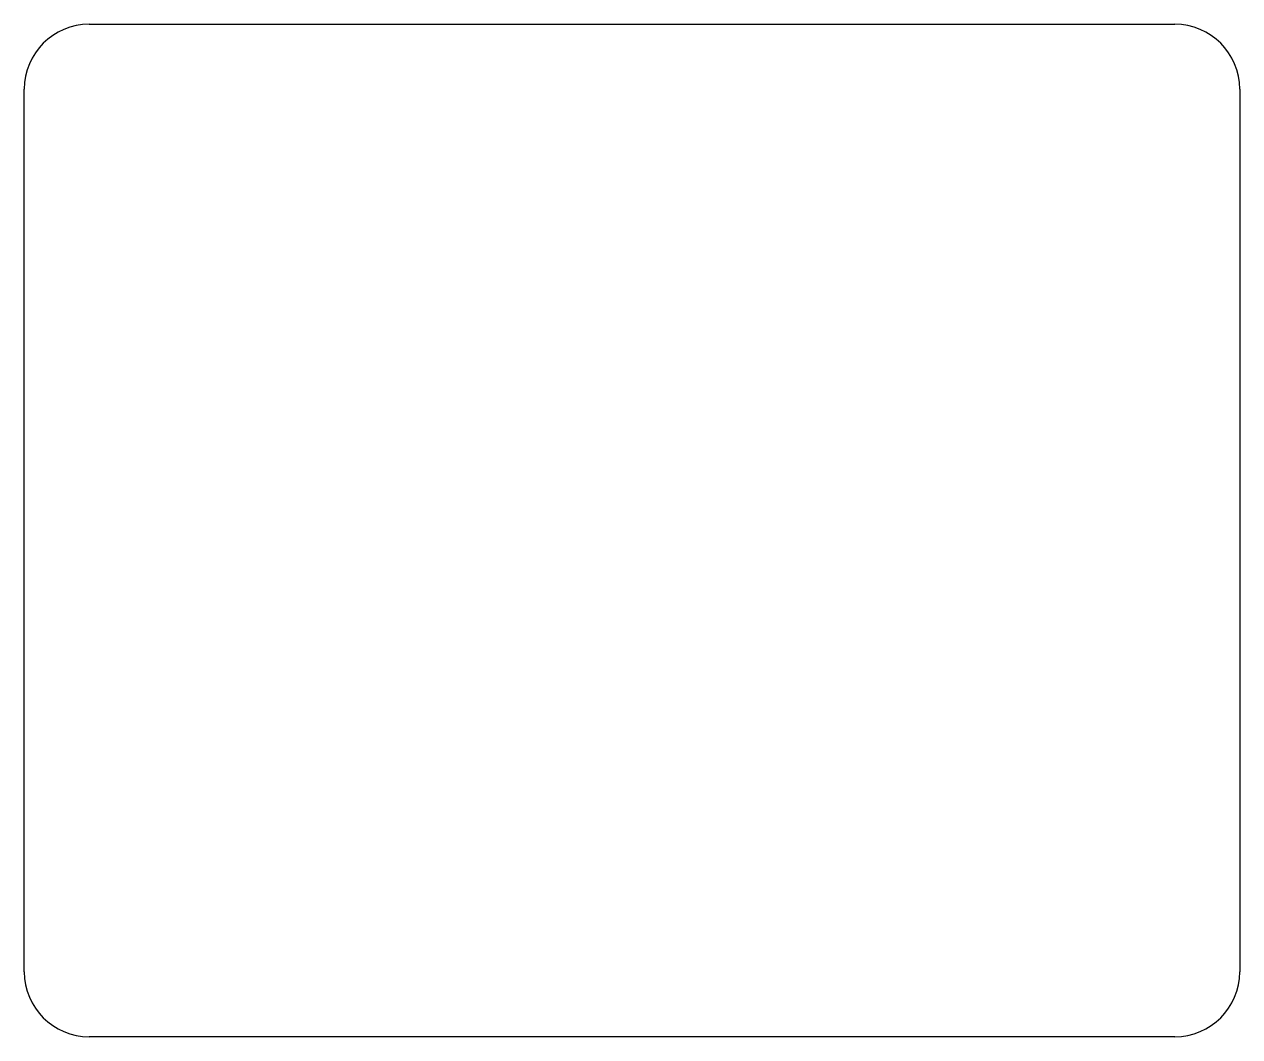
# Model space of a CAD drawing. Header units: millimetres. Extents: x 0 to 150, y 0 to 125.
import ezdxf

# ---------------------------------------------------------------- set-up
doc = ezdxf.new("R2010")
doc.units = ezdxf.units.MM
doc.layers.add('AUSSEN', color=7, linetype='Continuous')
doc.layers.add('INNEN', color=7, linetype='Continuous')

msp = doc.modelspace()

# ---------------------------------------------------------------- linework, layer by layer
at = {"layer": 'AUSSEN'}
for p, q in [((8, 125), (142, 125)), ((0, 8), (0, 117)), ((150, 117), (150, 8)), ((142, 0), (8, 0))]:
    msp.add_line(p, q, dxfattribs=at)
for centre, start, end in [((8, 117), 90, 180), ((142, 117), 0, 90), ((8, 8), 180, 270), ((142, 8), 270, 0)]:
    msp.add_arc(centre, 8, start, end, dxfattribs=at)
at = {"layer": 'INNEN'}
for centre in [(40, 80), (110, 80), (40, 45), (110, 45)]:
    msp.add_arc(centre, 4.5, 0, 0, dxfattribs=at)

doc.saveas('drawing.dxf')
